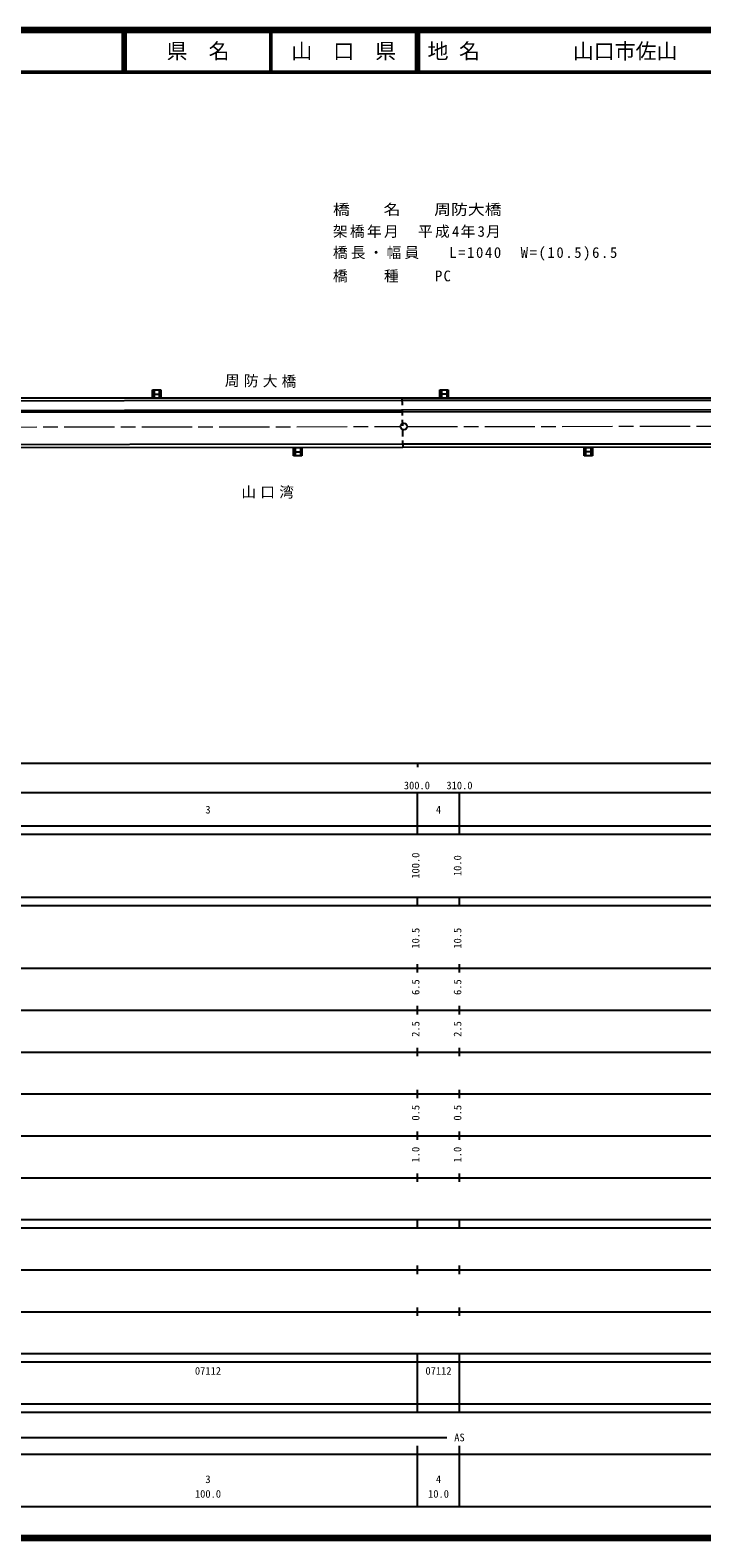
# Model space of a CAD drawing. Units: millimetres, scale not verified. Extents: x 40000 to 680000, y 20000 to 380000.
# Drawn here: x 275577 to 435824, y 20000 to 380000 of the extents above; entities that cross this region are included whole.
import ezdxf
from ezdxf.enums import TextEntityAlignment as Align

# ---------------------------------------------------------------- set-up
doc = ezdxf.new("R2010")
doc.units = ezdxf.units.MM
doc.header["$LTSCALE"] = 1000
doc.linetypes.add('CHAIN', pattern=[18.5, 12, -1.5, 3.5, -1.5])
for name, color, linetype, lineweight in [('M-BGD', 7, 'Continuous', 25), ('M-BMK', 2, 'CHAIN', 13), ('M-BMK-SRVR', 3, 'Continuous', 25), ('M-STR-HTXT', 7, 'Continuous', 13), ('M-STR-STR1', 1, 'Continuous', 25), ('M-STR-STRC', 7, 'Continuous', 25), ('M-TTL', 2, 'Continuous', 140), ('M-TTL-BAND', 7, 'Continuous', 25), ('M-TTL-LINE', 7, 'Continuous', 50)]:
    doc.layers.add(name, color=color, linetype=linetype, lineweight=lineweight)
doc.layers.add('M-TTL-TXT', color=7, linetype='Continuous')
doc.styles.add('ＭＳ ゴシック', font='')
doc.styles.get('ＭＳ ゴシック').set_extended_font_data('MS Gothic')

msp = doc.modelspace()

# ---------------------------------------------------------------- linework, layer by layer
at = {"layer": 'M-BGD'}
for p, q in [((364265, 292103), (364292, 290492)), ((364309, 289492), (364334, 287993)), ((364351, 286993), (364376, 285493)), ((364393, 284493), (364418, 282993)), ((364435, 281993), (364462, 280382))]:
    msp.add_line(p, q, dxfattribs=at)
for points in [[(153992, 288876), (231737, 288870), (364306, 288879), (475037, 288968)], [(153996, 289243), (231737, 289200), (364305, 289367), (475036, 289456)]]:
    msp.add_lwpolyline(points, dxfattribs=at)
at = {"layer": 'M-BMK'}
for p, q in [((265192, 285235), (363918, 285350)), ((365518, 285352), (464218, 285467))]:
    msp.add_line(p, q, dxfattribs=at)
at = {"layer": 'M-BMK-SRVR'}
msp.add_circle((364718, 285351), 800, dxfattribs=at)
at = {"layer": 'M-STR-STR1'}
for points in [[(475038, 292136), (364265, 292103), (231734, 292142), (153743, 292191)], [(153743, 292191), (153744, 291494), (231742, 291493), (364234, 291684), (475038, 291626)], [(153770, 280738), (234024, 281053), (364461, 281204), (475030, 281259)], [(475030, 280438), (364462, 280382), (233979, 280249), (153773, 280220)]]:
    msp.add_lwpolyline(points, dxfattribs=at)
at = {"layer": 'M-STR-STRC'}
for p, q in [((304751, 292089), (304751, 294089)), ((304751, 294089), (306751, 294089)), ((306751, 292089), (304751, 292089)), ((305126, 293839), (305126, 292339)), ((305126, 293089), (306376, 293089)), ((306376, 293839), (306376, 292339)), ((306751, 294089), (306751, 292089)), ((373324, 292146), (373324, 294146)), ((373324, 294146), (375324, 294146)), ((375324, 292146), (373324, 292146)), ((373699, 293896), (373699, 292396)), ((373699, 293146), (374949, 293146)), ((374949, 293896), (374949, 292396)), ((375324, 294146), (375324, 292146)), ((338420, 278346), (338420, 280346)), ((338420, 280346), (340420, 280346)), ((340420, 278346), (338420, 278346)), ((338795, 280096), (338795, 278596)), ((338795, 279346), (340045, 279346)), ((340045, 280096), (340045, 278596)), ((340420, 280346), (340420, 278346)), ((407726, 278359), (407726, 280359)), ((407726, 280359), (409726, 280359)), ((409726, 278359), (407726, 278359)), ((408101, 280109), (408101, 278609)), ((408101, 279359), (409351, 279359)), ((409351, 280109), (409351, 278609)), ((409726, 280359), (409726, 278359))]:
    msp.add_line(p, q, dxfattribs=at)
at = {"layer": 'M-TTL'}
for p, q in [((680000, 380000), (40000, 380000)), ((40000, 20000), (680000, 20000))]:
    msp.add_line(p, q, dxfattribs=at)
at = {"layer": 'M-TTL-BAND'}
for p, q in [((40000, 205000), (579000, 205000)), ((368000, 205000), (368000, 204000)), ((68000, 198000), (579000, 198000)), ((368000, 188000), (368000, 198000)), ((378000, 188000), (378000, 198000)), ((40000, 190000), (579000, 190000)), ((40000, 188000), (579000, 188000)), ((40000, 173000), (579000, 173000)), ((368000, 171000), (368000, 173000)), ((378000, 171000), (378000, 173000)), ((40000, 171000), (579000, 171000)), ((40000, 156000), (579000, 156000)), ((368000, 155000), (368000, 157000)), ((378000, 155000), (378000, 157000)), ((46000, 146000), (579000, 146000)), ((368000, 145000), (368000, 147000)), ((378000, 145000), (378000, 147000)), ((368000, 135000), (368000, 137000)), ((378000, 135000), (378000, 137000)), ((52000, 136000), (579000, 136000)), ((46000, 126000), (579000, 126000)), ((368000, 125000), (368000, 127000)), ((378000, 125000), (378000, 127000)), ((52000, 116000), (579000, 116000)), ((368000, 115000), (368000, 117000)), ((378000, 115000), (378000, 117000)), ((46000, 106000), (579000, 106000)), ((368000, 105000), (368000, 107000)), ((378000, 105000), (378000, 107000)), ((40000, 96000), (579000, 96000)), ((40000, 94000), (579000, 94000)), ((368000, 94000), (368000, 96000)), ((378000, 94000), (378000, 96000)), ((49000, 84000), (579000, 84000)), ((368000, 83000), (368000, 85000)), ((378000, 83000), (378000, 85000)), ((40000, 74000), (579000, 74000)), ((368000, 73000), (368000, 75000)), ((378000, 73000), (378000, 75000)), ((40000, 64000), (579000, 64000)), ((40000, 62000), (579000, 62000)), ((368000, 62000), (368000, 64000)), ((368000, 52000), (368000, 62000)), ((378000, 62000), (378000, 64000)), ((378000, 52000), (378000, 62000)), ((40000, 52000), (579000, 52000)), ((368000, 50000), (368000, 52000)), ((378000, 50000), (378000, 52000)), ((40000, 50000), (579000, 50000)), ((71000, 44000), (375000, 44000)), ((40000, 40000), (579000, 40000)), ((368000, 27500), (368000, 42000)), ((378000, 27500), (378000, 42000)), ((68000, 27500), (579000, 27500))]:
    msp.add_line(p, q, dxfattribs=at)
at = {"layer": 'M-TTL-LINE'}
for p, q in [((297750, 380000), (297750, 370000)), ((298250, 380000), (298250, 370000)), ((333000, 380000), (333000, 370000)), ((367750, 380000), (367750, 370000)), ((368250, 380000), (368250, 370000)), ((40000, 370000), (680000, 370000))]:
    msp.add_line(p, q, dxfattribs=at)

# ---------------------------------------------------------------- texts
at = {"layer": 'M-BGD', "insert": (331047, 294658), "char_height": 2566, "attachment_point": 8, "rotation": 359.265, "style": 'ＭＳ ゴシック'}
msp.add_mtext('\\T1.29;周防大橋', dxfattribs=at)
at = {"layer": 'M-BGD', "insert": (332734, 268126), "char_height": 2566, "attachment_point": 8, "style": 'ＭＳ ゴシック'}
msp.add_mtext('\\T1.29;山口湾', dxfattribs=at)
at = {"layer": 'M-STR-HTXT', "style": 'ＭＳ ゴシック', "width": 1.15}
msp.add_text('橋\u3000\u3000名\u3000\u3000周防大橋', height=2566, dxfattribs=at).set_placement((347810, 335130), align=Align.BOTTOM_LEFT)
at = {"layer": 'M-STR-HTXT', "char_height": 2566, "attachment_point": 7, "style": 'ＭＳ ゴシック'}
for s, insert in [('\\T1.16;架橋年月\u3000平成4年3月', (347810, 330363)), ('\\T1.22;橋長・幅員\u3000\\~L=1040\u3000W=(10.5)6.5', (347810, 324938)), ('\\T1.16;橋\u3000\u3000種\u3000\u3000PC', (347810, 319747))]:
    msp.add_mtext(s, dxfattribs=dict(at, insert=insert))
at = {"layer": 'M-TTL-BAND', "style": 'ＭＳ ゴシック'}
for s, p in [('300.0', (367844, 198195)), ('310.0', (378000, 198195)), ('3', (318000, 192405)), ('4', (373000, 192405)), ('07112', (318000, 58405)), ('07112', (373000, 58405)), ('AS', (378000, 42500)), ('3', (318000, 32523)), ('4', (373000, 32523)), ('100.0', (318000, 29033)), ('10.0', (373000, 29033))]:
    msp.add_text(s, height=1833, dxfattribs=at).set_placement(p, align=Align.BOTTOM_CENTER)
for s, p in [('100.0', (369000, 180500)), ('10.0', (379000, 180500)), ('10.5', (369000, 163174)), ('10.5', (379000, 163174)), ('6.5', (369000, 151500)), ('6.5', (379000, 151500)), ('2.5', (369000, 141500)), ('2.5', (379000, 141500)), ('0.5', (369000, 121500)), ('0.5', (379000, 121500)), ('1.0', (369000, 111500)), ('1.0', (379000, 111500))]:
    msp.add_text(s, height=1833, rotation=90, dxfattribs=at).set_placement(p, align=Align.BOTTOM_CENTER)
at = {"layer": 'M-TTL-TXT', "style": 'ＭＳ ゴシック'}
for s, p in [('県\u3000名', (315625, 375000)), ('山\u3000口\u3000県', (350375, 375000))]:
    msp.add_text(s, height=3666, dxfattribs=at).set_placement(p, align=Align.MIDDLE_CENTER)
for s, p in [('地 名', (370380, 375000)), ('山口市佐山', (405024, 375000))]:
    msp.add_text(s, height=3666, dxfattribs=at).set_placement(p, align=Align.MIDDLE_LEFT)

doc.saveas('drawing.dxf')
